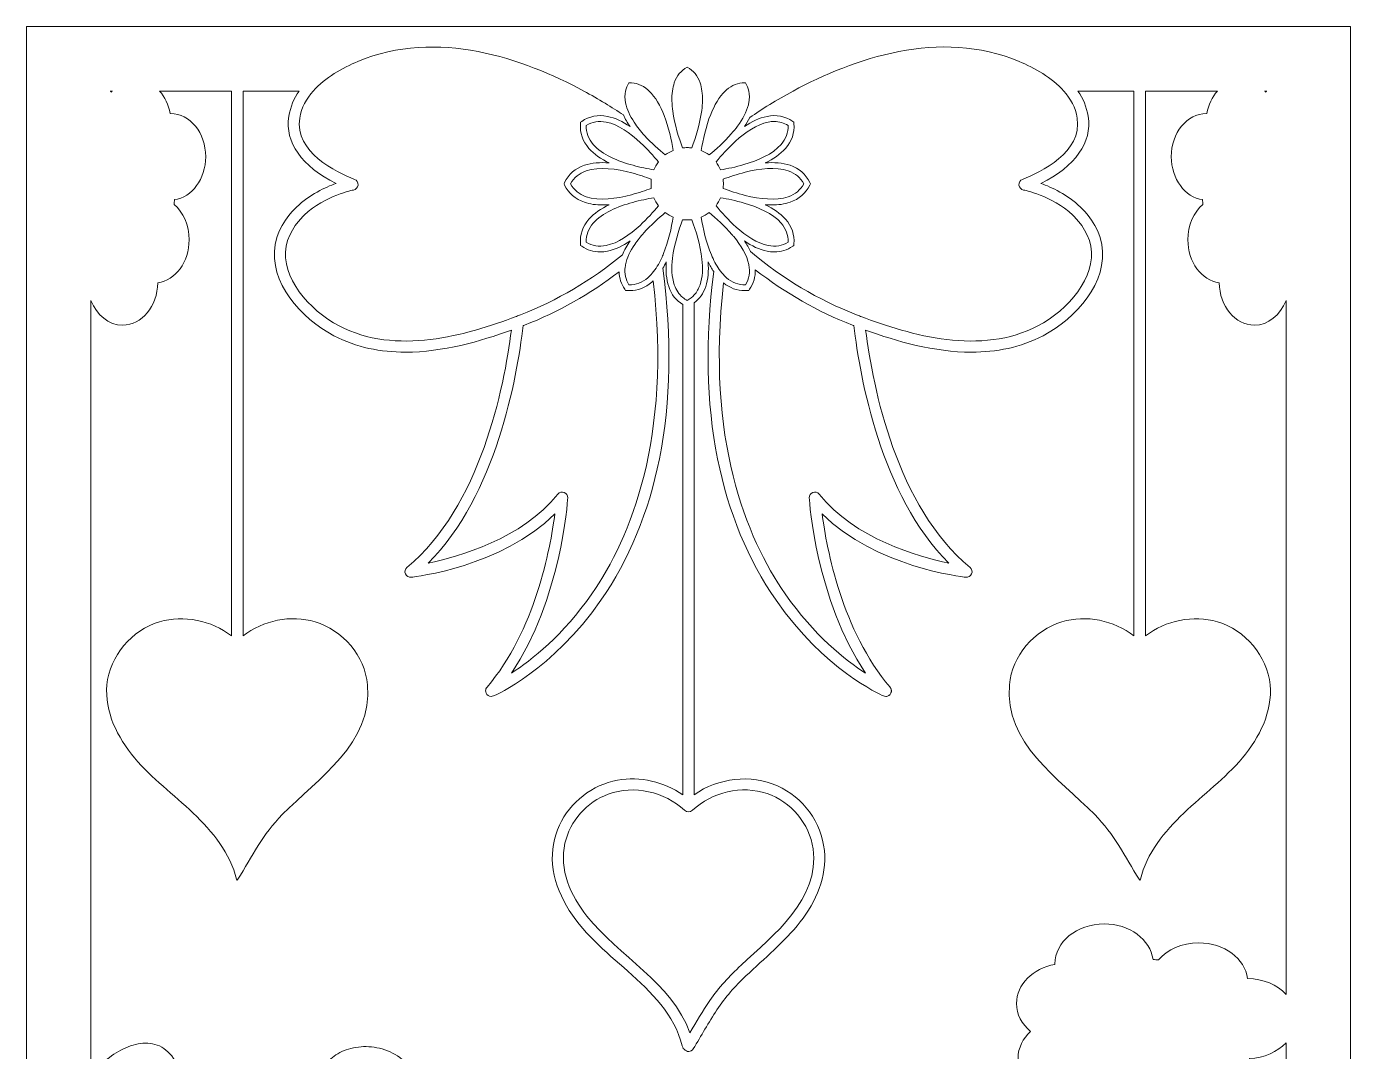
# Model space of a CAD drawing. Header units: millimetres. Extents: x -116 to 326, y -461 to 164.
# Drawn here: x -115.9 to 325.8, y -177.9 to 164.1 of the extents above; entities that cross this region are included whole.
import ezdxf

# ---------------------------------------------------------------- set-up
doc = ezdxf.new("R2010")
doc.units = ezdxf.units.MM
doc.header["$MEASUREMENT"] = 0
doc.layers.add('Layer 1', color=7, linetype='Continuous')

# ---------------------------------------------------------------- blocks, each defined once
blk = doc.blocks.new('block 2')
at = {"layer": 'Layer 1', "lineweight": 0}
blk.add_lwpolyline([(-115.94, 164.06), (-115.94, -460.74), (325.84, -460.74), (325.84, 164.06), (-115.94, 164.06)], dxfattribs=at)
for points, knots in [([(-24.75, 133.52), (-24.2, 136.97), (-22.56, 139.97), (-20.29, 142.53), (-16.32, 147.04), (-10.47, 150.25), (-5.37, 152.4), (21.07, 163.5), (49.97, 153.36), (69.98, 142.53), (75.02, 139.81), (79.5, 137.04), (83.22, 134.56), (83.82, 133.23), (84.58, 131.92), (85.44, 130.65), (83.02, 132.3), (80.46, 133.56), (77.89, 134.07), (74.74, 134.68), (71.86, 134.12), (69.32, 132.39), (69.32, 132.39), (68.93, 132.12), (68.93, 132.12), (68.93, 132.12), (68.9, 131.66), (68.9, 131.66), (68.67, 128.59), (69.62, 125.81), (71.73, 123.4), (73.45, 121.42), (75.82, 119.83), (78.46, 118.56), (75.54, 118.78), (72.69, 118.59), (70.21, 117.74), (67.18, 116.7), (64.96, 114.77), (63.63, 112), (63.63, 112), (63.43, 111.58), (63.43, 111.58), (63.43, 111.58), (63.63, 111.16), (63.63, 111.16), (64.96, 108.39), (67.18, 106.46), (70.21, 105.42), (72.08, 104.78), (74.15, 104.51), (76.31, 104.51), (77.02, 104.51), (77.74, 104.54), (78.46, 104.6), (75.82, 103.33), (73.45, 101.74), (71.73, 99.76), (69.62, 97.35), (68.67, 94.56), (68.9, 91.5), (68.9, 91.5), (68.93, 91.03), (68.93, 91.03), (68.93, 91.03), (69.32, 90.77), (69.32, 90.77), (71.2, 89.49), (73.26, 88.85), (75.47, 88.85), (76.26, 88.85), (77.06, 88.93), (77.89, 89.09), (80.46, 89.6), (83.02, 90.85), (85.44, 92.5), (84.42, 90.99), (83.54, 89.43), (82.9, 87.85), (72.52, 79.34), (61.11, 72.64), (48.87, 67.87), (48.43, 67.7), (47.98, 67.53), (47.52, 67.36), (47.5, 67.35), (47.49, 67.34), (47.46, 67.33), (30.86, 60.98), (7.26, 54.22), (-11.6, 64.18), (-21.75, 69.54), (-31.08, 80.37), (-29.3, 90.73), (-28.38, 96.05), (-24.12, 100.31), (-23.27, 101.11), (-16.17, 107.82), (-6.92, 109.49), (-6.82, 109.5), (-6.01, 109.64), (-5.38, 110.32), (-5.29, 111.15), (-5.21, 111.98), (-5.69, 112.76), (-6.47, 113.06), (-12.56, 115.42), (-26.53, 122.13), (-24.75, 133.52)], [0, 0, 0, 0, 1, 1, 1, 2, 2, 2, 3, 3, 3, 4, 4, 4, 5, 5, 5, 6, 6, 6, 7, 7, 7, 8, 8, 8, 9, 9, 9, 10, 10, 10, 11, 11, 11, 12, 12, 12, 13, 13, 13, 14, 14, 14, 15, 15, 15, 16, 16, 16, 17, 17, 17, 18, 18, 18, 19, 19, 19, 20, 20, 20, 21, 21, 21, 22, 22, 22, 23, 23, 23, 24, 24, 24, 25, 25, 25, 26, 26, 26, 27, 27, 27, 28, 28, 28, 29, 29, 29, 30, 30, 30, 31, 31, 31, 32, 32, 32, 33, 33, 33, 34, 34, 34, 35, 35, 35, 36, 36, 36, 36]), ([(139.91, 142.53), (159.93, 153.36), (188.84, 163.51), (215.27, 152.4), (220.37, 150.25), (226.23, 147.04), (230.19, 142.53), (232.45, 139.97), (234.1, 136.97), (234.64, 133.52), (236.43, 122.13), (222.46, 115.42), (216.37, 113.06), (215.59, 112.76), (215.12, 111.98), (215.2, 111.15), (215.28, 110.32), (215.9, 109.64), (216.73, 109.5), (216.82, 109.49), (226.08, 107.82), (233.17, 101.11), (234.02, 100.31), (238.29, 96.05), (239.21, 90.73), (240.99, 80.37), (231.65, 69.54), (221.51, 64.18), (202.66, 54.23), (179.08, 60.97), (162.47, 67.32), (162.44, 67.33), (162.41, 67.35), (162.37, 67.36), (161.92, 67.53), (161.47, 67.7), (161.03, 67.87), (148.25, 72.85), (136.38, 79.93), (125.64, 88.98), (125.07, 90.18), (124.37, 91.36), (123.59, 92.5), (126.01, 90.85), (128.57, 89.6), (131.15, 89.09), (131.97, 88.93), (132.77, 88.85), (133.56, 88.85), (135.78, 88.85), (137.84, 89.49), (139.71, 90.77), (139.71, 90.77), (140.11, 91.03), (140.11, 91.03), (140.11, 91.03), (140.14, 91.5), (140.14, 91.5), (140.37, 94.56), (139.42, 97.35), (137.31, 99.76), (135.59, 101.74), (133.21, 103.33), (130.58, 104.6), (131.3, 104.54), (132.02, 104.51), (132.72, 104.51), (134.88, 104.51), (136.96, 104.78), (138.83, 105.42), (141.86, 106.46), (144.07, 108.39), (145.41, 111.16), (145.41, 111.16), (145.61, 111.58), (145.61, 111.58), (145.61, 111.58), (145.41, 112), (145.41, 112), (144.07, 114.77), (141.86, 116.7), (138.83, 117.74), (136.34, 118.59), (133.49, 118.78), (130.58, 118.56), (133.21, 119.83), (135.59, 121.42), (137.31, 123.4), (139.42, 125.81), (140.37, 128.59), (140.14, 131.66), (140.14, 131.66), (140.11, 132.12), (140.11, 132.12), (140.11, 132.12), (139.71, 132.39), (139.71, 132.39), (137.18, 134.12), (134.3, 134.68), (131.15, 134.07), (128.57, 133.56), (126.01, 132.3), (123.59, 130.65), (124.27, 131.65), (124.88, 132.66), (125.4, 133.7), (129.37, 136.39), (134.29, 139.49), (139.91, 142.53)], [0, 0, 0, 0, 1, 1, 1, 2, 2, 2, 3, 3, 3, 4, 4, 4, 5, 5, 5, 6, 6, 6, 7, 7, 7, 8, 8, 8, 9, 9, 9, 10, 10, 10, 11, 11, 11, 12, 12, 12, 13, 13, 13, 14, 14, 14, 15, 15, 15, 16, 16, 16, 17, 17, 17, 18, 18, 18, 19, 19, 19, 20, 20, 20, 21, 21, 21, 22, 22, 22, 23, 23, 23, 24, 24, 24, 25, 25, 25, 26, 26, 26, 27, 27, 27, 28, 28, 28, 29, 29, 29, 30, 30, 30, 31, 31, 31, 32, 32, 32, 33, 33, 33, 34, 34, 34, 35, 35, 35, 36, 36, 36, 36]), ([(99.58, 142.53), (99.71, 143.48), (99.91, 144.41), (100.21, 145.26), (101.03, 147.65), (102.44, 149.36), (104.52, 150.49), (106.6, 149.36), (108.01, 147.65), (108.83, 145.26), (109.11, 144.4), (109.32, 143.48), (109.45, 142.53), (109.73, 140.5), (109.66, 138.29), (109.37, 136.05), (108.79, 131.57), (107.34, 126.99), (106.04, 123.55), (105.54, 123.62), (105.03, 123.65), (104.52, 123.65), (104, 123.65), (103.5, 123.62), (103, 123.55), (101.72, 126.92), (100.31, 131.37), (99.7, 135.76), (99.39, 138.1), (99.29, 140.41), (99.58, 142.53)], [0, 0, 0, 0, 1, 1, 1, 2, 2, 2, 3, 3, 3, 4, 4, 4, 5, 5, 5, 6, 6, 6, 7, 7, 7, 8, 8, 8, 9, 9, 9, 10, 10, 10, 10]), ([(299.17, -253.6), (296.54, -256.28), (293.75, -257.62), (290.84, -257.62), (289, -257.62), (287.58, -257.02), (286.56, -255.81), (289.41, -256.04), (291.86, -255.3), (293.9, -253.6), (295.95, -251.91), (297.54, -249.78), (298.67, -247.21), (299.81, -244.64), (300.45, -241.88), (300.59, -238.93), (300.74, -235.98), (300.3, -233.35), (299.28, -231.06), (297.81, -227.67), (295.73, -225.16), (293.03, -223.52), (290.33, -221.88), (287.18, -221.05), (283.6, -221.05), (279.79, -221.05), (276.43, -221.96), (273.51, -223.76), (270.58, -225.56), (268.17, -228.08), (266.27, -231.3), (264.45, -234.4), (263.15, -238.11), (262.33, -242.4), (262.33, -242.4), (262.33, -242.38), (262.32, -242.37), (261.52, -245.76), (260.62, -248.25), (259.64, -249.83), (258.65, -251.42), (257.74, -252.21), (256.9, -252.21), (256.06, -252.21), (255.35, -251.47), (254.76, -250), (254.18, -248.52), (253.95, -246.37), (254.1, -243.52), (254.25, -239.58), (253.94, -236.09), (253.17, -233.02), (252.4, -229.96), (251.27, -227.43), (249.77, -225.4), (248.28, -223.37), (246.46, -221.99), (244.34, -221.21), (242.23, -220.46), (239.88, -220.4), (237.33, -221.05), (234.98, -221.71), (232.85, -223), (230.91, -224.91), (228.97, -226.82), (227.27, -229.04), (225.81, -231.55), (225.01, -228.05), (223.31, -225.21), (220.71, -223.02), (218.12, -220.84), (215.07, -220.18), (211.56, -221.05), (209, -221.82), (206.6, -223.4), (204.38, -225.81), (202.14, -228.21), (200.3, -231), (198.84, -234.17), (198.91, -231.77), (198.71, -229.77), (198.23, -228.18), (197.76, -226.6), (197.1, -225.29), (196.27, -224.25), (195.42, -223.21), (194.42, -222.45), (193.24, -221.96), (192.08, -221.46), (190.87, -221.16), (189.63, -221.05), (186.48, -220.84), (183.98, -221.66), (182.12, -223.52), (180.26, -225.37), (178.86, -227.72), (177.95, -230.57), (177.05, -233.35), (176.48, -236.35), (176.22, -239.55), (175.39, -236.44), (174.28, -233.69), (172.87, -231.29), (170.97, -228.07), (168.57, -225.57), (165.69, -223.77), (162.79, -221.96), (159.45, -221.05), (155.66, -221.05), (151.86, -221.05), (148.51, -221.96), (145.61, -223.77), (142.73, -225.57), (140.34, -228.07), (138.44, -231.29), (136.53, -234.54), (135.17, -238.4), (134.32, -242.94), (133.22, -247.46), (131.4, -251.05), (128.85, -253.59), (126.18, -256.28), (123.38, -257.62), (120.45, -257.62), (118.55, -257.62), (117.15, -256.93), (116.22, -255.57), (115.32, -254.2), (114.76, -252.62), (114.55, -250.82), (114.32, -249.01), (114.38, -247.27), (114.7, -245.56), (115.04, -243.87), (115.53, -242.69), (116.17, -242.04), (117.27, -240.95), (118.42, -240.67), (119.63, -241.23), (120.85, -241.76), (121.47, -242.97), (121.55, -244.82), (121.62, -247.02), (122.21, -248.57), (123.3, -249.5), (124.4, -250.43), (125.78, -250.14), (127.47, -248.59), (128.41, -247.83), (129.15, -246.79), (129.66, -245.49), (130.18, -244.17), (130.51, -242.69), (130.64, -241.07), (130.8, -239.42), (130.72, -237.76), (130.44, -236.07), (130.13, -234.37), (129.66, -232.7), (129, -231.06), (127.54, -227.68), (125.46, -225.16), (122.76, -223.51), (120.05, -221.87), (116.91, -221.05), (113.33, -221.05), (109.53, -221.05), (106.16, -221.96), (103.24, -223.77), (100.31, -225.57), (97.91, -228.07), (96, -231.29), (94.18, -234.4), (92.9, -238.08), (92.07, -242.37), (91.25, -245.76), (90.29, -248.22), (89.15, -249.75), (88.02, -251.28), (86.98, -251.88), (86.03, -251.56), (85.08, -251.23), (84.36, -250.03), (83.89, -247.95), (83.41, -245.86), (83.44, -242.92), (83.95, -239.1), (84.46, -235.16), (85.16, -231.06), (86.03, -226.8), (86.89, -222.54), (87.71, -218.32), (88.43, -214.18), (89.17, -210.01), (89.7, -206.05), (90.02, -202.27), (90.36, -198.52), (90.21, -195.21), (89.58, -192.36), (88.96, -189.51), (87.73, -187.24), (85.86, -185.55), (84, -183.85), (81.28, -183), (77.68, -183), (69.87, -183), (64.27, -187.77), (60.92, -197.27), (57.55, -206.79), (56.38, -221.45), (57.4, -241.23), (57.44, -241.65), (57.45, -242.04), (57.49, -242.48), (56.39, -247.23), (54.54, -250.93), (51.93, -253.59), (49.3, -256.28), (46.51, -257.62), (43.58, -257.62), (41.77, -257.62), (40.33, -257.02), (39.31, -255.82), (42.17, -256.03), (44.61, -255.31), (46.67, -253.59), (48.71, -251.91), (50.3, -249.77), (51.44, -247.2), (52.56, -244.64), (53.2, -241.88), (53.35, -238.94), (53.5, -235.97), (53.07, -233.36), (52.02, -231.06), (50.57, -227.68), (48.49, -225.16), (45.78, -223.51), (43.07, -221.87), (39.93, -221.05), (36.35, -221.05), (32.55, -221.05), (29.19, -221.96), (26.27, -223.77), (23.34, -225.57), (20.93, -228.07), (19.03, -231.29), (18.93, -231.46), (18.85, -231.64), (18.78, -231.81), (19.04, -229.02), (19.25, -226.22), (19.37, -223.42), (19.57, -218.13), (19.52, -213.21), (19.2, -208.59), (18.87, -203.98), (18.33, -199.82), (17.55, -196.11), (16.79, -192.4), (15.84, -189.47), (14.75, -187.31), (13.29, -184.46), (11.51, -182.19), (9.43, -180.54), (7.35, -178.88), (5.12, -177.72), (2.75, -177.05), (0.37, -176.37), (-1.98, -176.12), (-4.32, -176.31), (-6.68, -176.49), (-8.79, -177.03), (-10.68, -177.93), (-12.58, -178.81), (-14.15, -179.99), (-15.34, -181.41), (-16.55, -182.84), (-17.15, -184.51), (-17.15, -186.39), (-17.15, -187.36), (-16.87, -188.12), (-16.32, -188.65), (-15.8, -189.18), (-15.11, -189.74), (-14.3, -190.27), (-13.5, -190.81), (-12.63, -191.43), (-11.72, -192.15), (-10.82, -192.86), (-10.02, -193.93), (-9.36, -195.37), (-8.86, -196.43), (-8.37, -198.89), (-7.94, -202.69), (-7.51, -206.48), (-7.18, -210.96), (-6.96, -216.1), (-6.73, -221.27), (-6.68, -226.71), (-6.79, -232.47), (-6.9, -238.24), (-7.28, -243.57), (-7.94, -248.45), (-8.6, -253.32), (-9.55, -257.39), (-10.79, -260.66), (-12.05, -263.93), (-13.67, -265.64), (-15.74, -265.83), (-16.68, -265.92), (-17.57, -265.66), (-18.42, -265.08), (-19.25, -264.5), (-20.09, -263.24), (-20.94, -261.26), (-21.77, -259.29), (-22.6, -256.56), (-23.4, -253.02), (-24.21, -249.48), (-25.01, -244.79), (-25.82, -238.98), (-26.69, -233.17), (-27.07, -227.82), (-26.97, -222.95), (-26.86, -218.07), (-26.59, -213.69), (-26.2, -209.8), (-25.8, -205.9), (-25.42, -202.43), (-25.04, -199.4), (-24.69, -196.37), (-24.66, -193.73), (-24.99, -191.48), (-25.33, -189.23), (-26.16, -187.38), (-27.52, -185.9), (-28.87, -184.43), (-31.08, -183.28), (-34.15, -182.49), (-37.8, -181.49), (-40.94, -182.53), (-43.53, -185.57), (-46.13, -188.6), (-48.02, -193.01), (-49.23, -198.73), (-50.44, -204.45), (-50.91, -211.14), (-50.65, -218.79), (-50.4, -226.45), (-49.24, -234.33), (-47.2, -242.48), (-47.2, -242.66), (-47.18, -242.8), (-47.14, -242.87), (-47.11, -242.97), (-47.09, -243.06), (-47.09, -243.15), (-47.68, -246.74), (-48.35, -249.8), (-49.11, -252.35), (-49.89, -254.89), (-50.71, -257), (-51.59, -258.65), (-52.47, -260.31), (-53.33, -261.57), (-54.22, -262.42), (-55.09, -263.26), (-55.89, -263.74), (-56.63, -263.81), (-58.39, -264.09), (-59.69, -263.32), (-60.58, -261.54), (-61.45, -259.75), (-62.04, -257.25), (-62.32, -254.08), (-62.63, -250.91), (-62.72, -247.16), (-62.6, -242.8), (-62.49, -238.47), (-62.32, -233.91), (-62.11, -229.12), (-61.88, -224.35), (-61.74, -219.48), (-61.62, -214.57), (-61.51, -209.64), (-61.6, -204.93), (-61.88, -200.46), (-62.19, -196), (-62.76, -191.91), (-63.59, -188.26), (-64.44, -184.57), (-65.73, -181.64), (-67.49, -179.39), (-69.1, -177.35), (-70.95, -176.05), (-73.07, -175.5), (-75.19, -174.96), (-77.35, -174.96), (-79.54, -175.5), (-81.74, -176.05), (-83.9, -176.98), (-86.01, -178.32), (-88.13, -179.66), (-89.97, -181.17), (-91.5, -182.82), (-92.7, -184.11), (-93.67, -185.42), (-94.42, -186.74), (-94.42, -186.74), (-94.42, 72.65), (-94.42, 72.65), (-92.54, 67.78), (-88.51, 64.42), (-83.84, 64.42), (-77.43, 64.42), (-72.23, 70.74), (-72.13, 78.59), (-66.25, 79.37), (-61.68, 85.48), (-61.68, 92.91), (-61.68, 97.8), (-63.66, 102.11), (-66.68, 104.72), (-66.63, 105.23), (-66.59, 105.76), (-66.59, 106.29), (-60.71, 107.07), (-56.14, 113.18), (-56.14, 120.61), (-56.14, 128.57), (-61.38, 135.02), (-67.85, 135.02), (-67.89, 135.02), (-67.94, 135.02), (-67.98, 135.02), (-68.52, 137.97), (-69.8, 140.57), (-71.56, 142.53), (-71.56, 142.53), (-47.54, 142.53), (-47.54, 142.53), (-47.54, 142.53), (-47.54, -39.26), (-47.54, -39.26), (-54.27, -34.09), (-63.45, -32.11), (-71.58, -34.56), (-80.84, -37.34), (-88.19, -45.92), (-89.1, -55.55), (-89.95, -64.45), (-85.64, -73.14), (-79.86, -79.97), (-74.08, -86.79), (-66.84, -92.19), (-60.35, -98.34), (-53.85, -104.5), (-47.91, -111.76), (-45.84, -120.45), (-45.6, -120.79), (-45.6, -120.79), (-45.6, -120.79), (-45.6, -120.79), (-45.4, -120.45), (-45.4, -120.45), (-40.68, -112.77), (-37.04, -105.34), (-30.6, -98.87), (-18.62, -86.81), (-0.28, -74.91), (-2.13, -55.55), (-3.05, -45.92), (-10.39, -37.34), (-19.65, -34.56), (-27.78, -32.11), (-36.94, -34.09), (-43.67, -39.24), (-43.67, -39.24), (-43.67, 142.53), (-43.67, 142.53), (-43.67, 142.53), (-24.98, 142.53), (-24.98, 142.53), (-26.68, 140.05), (-27.91, 137.24), (-28.41, 134.1), (-29.78, 125.35), (-24.08, 117.37), (-12.63, 111.71), (-16.33, 110.39), (-21.4, 107.99), (-25.82, 103.8), (-27.22, 102.48), (-31.87, 97.67), (-32.96, 91.36), (-35.14, 78.7), (-24.32, 66.69), (-13.34, 60.9), (-5.82, 56.93), (2.32, 55.41), (10.47, 55.41), (22.97, 55.41), (35.51, 58.99), (45.85, 62.77), (43.43, 43.64), (35.55, 3.76), (11.02, -16.4), (10.39, -16.92), (10.18, -17.8), (10.49, -18.56), (10.81, -19.31), (11.59, -19.77), (12.41, -19.68), (13.7, -19.54), (42.37, -16.27), (60.38, 1.44), (58.85, -10.18), (53.69, -37.57), (37.74, -56.33), (37.74, -56.33), (37.73, -56.34), (37.73, -56.34), (37.43, -56.68), (37.26, -57.13), (37.26, -57.59), (37.26, -57.82), (37.31, -58.07), (37.41, -58.31), (37.71, -59.01), (38.4, -59.43), (39.12, -59.43), (39.36, -59.43), (39.61, -59.38), (39.84, -59.29), (40.64, -58.94), (59.54, -50.69), (75.73, -27.35), (85.09, -13.83), (91.66, 2.04), (95.24, 19.81), (99.07, 38.89), (99.47, 60.23), (96.39, 83.39), (96.8, 84.07), (97.18, 84.78), (97.54, 85.52), (97.32, 82.6), (97.51, 79.75), (98.36, 77.27), (99.26, 74.64), (100.83, 72.63), (103.02, 71.28), (103.02, 71.28), (103.02, -92.24), (103.02, -92.24), (96.73, -87.9), (88.85, -86.02), (81.25, -87.38), (72.89, -88.85), (65.45, -94.76), (61.89, -102.43), (60.01, -106.51), (59.18, -110.96), (59.61, -115.44), (60.07, -120.33), (61.77, -124.99), (64.2, -129.24), (69.25, -138.05), (77.23, -144.49), (84.74, -151.13), (92.44, -157.94), (100.28, -165.69), (102.87, -175.99), (102.89, -176.15), (102.95, -176.31), (103.02, -176.46), (103.13, -176.76), (103.3, -177), (103.5, -177.16), (104.34, -178.13), (105.83, -178.16), (106.55, -176.99), (109.21, -172.66), (111.65, -168.19), (114.45, -163.95), (117.22, -159.76), (120.47, -156.11), (124.11, -152.68), (130.29, -146.85), (136.94, -141.4), (142.19, -134.68), (147.54, -127.82), (151.14, -119.67), (150.28, -110.81), (149.38, -101.51), (143.14, -93.03), (134.61, -89.25), (125.64, -85.27), (114.88, -86.62), (106.88, -92.21), (106.88, -92.21), (106.88, 71.87), (106.88, 71.87), (108.63, 73.19), (109.9, 75), (110.68, 77.27), (111.53, 79.75), (111.72, 82.6), (111.5, 85.52), (112.05, 84.38), (112.66, 83.28), (113.35, 82.27), (110.45, 59.55), (110.89, 38.58), (114.67, 19.81), (118.24, 2.04), (124.8, -13.83), (134.18, -27.35), (150.19, -50.45), (168.84, -58.76), (170.02, -59.26), (170.26, -59.38), (170.53, -59.44), (170.79, -59.44), (170.97, -59.44), (171.14, -59.4), (171.31, -59.36), (171.31, -59.36), (171.31, -59.35), (171.32, -59.35), (171.49, -59.31), (171.65, -59.23), (171.8, -59.14), (171.8, -59.14), (171.8, -59.14), (171.8, -59.13), (171.87, -59.08), (171.95, -59.03), (172.02, -58.97), (172.08, -58.92), (172.13, -58.85), (172.18, -58.8), (172.19, -58.79), (172.2, -58.78), (172.21, -58.77), (172.32, -58.63), (172.42, -58.48), (172.49, -58.32), (172.49, -58.31), (172.49, -58.31), (172.49, -58.31), (172.5, -58.29), (172.5, -58.28), (172.51, -58.26), (172.55, -58.16), (172.58, -58.08), (172.6, -57.98), (172.61, -57.94), (172.61, -57.9), (172.61, -57.87), (172.63, -57.79), (172.64, -57.71), (172.64, -57.64), (172.64, -57.59), (172.64, -57.54), (172.64, -57.49), (172.63, -57.42), (172.63, -57.36), (172.61, -57.29), (172.61, -57.24), (172.6, -57.18), (172.58, -57.13), (172.57, -57.07), (172.55, -57.01), (172.52, -56.95), (172.51, -56.9), (172.49, -56.84), (172.46, -56.78), (172.44, -56.73), (172.41, -56.68), (172.38, -56.63), (172.35, -56.57), (172.3, -56.52), (172.26, -56.46), (172.24, -56.44), (172.23, -56.41), (172.2, -56.38), (156.22, -37.58), (151.05, -10.19), (149.52, 1.44), (167.53, -16.26), (196.2, -19.54), (197.5, -19.68), (198.31, -19.77), (199.09, -19.31), (199.41, -18.56), (199.72, -17.8), (199.51, -16.92), (198.88, -16.4), (174.35, 3.76), (166.48, 43.64), (164.06, 62.77), (174.39, 58.99), (186.92, 55.41), (199.43, 55.41), (207.58, 55.41), (215.72, 56.93), (223.24, 60.9), (234.22, 66.69), (245.04, 78.7), (242.87, 91.36), (241.77, 97.67), (237.12, 102.48), (235.73, 103.8), (231.3, 107.99), (226.23, 110.39), (222.54, 111.71), (233.98, 117.37), (239.68, 125.35), (238.31, 134.1), (237.81, 137.24), (236.59, 140.05), (234.89, 142.53), (234.89, 142.53), (253.58, 142.53), (253.58, 142.53), (253.58, 142.53), (253.58, -39.24), (253.58, -39.24), (246.84, -34.09), (237.68, -32.11), (229.56, -34.56), (220.29, -37.34), (212.95, -45.92), (212.03, -55.55), (210.18, -74.91), (228.52, -86.81), (240.51, -98.87), (246.94, -105.34), (250.59, -112.77), (255.3, -120.45), (255.3, -120.45), (255.51, -120.79), (255.51, -120.79), (255.51, -120.79), (255.51, -120.79), (255.74, -120.45), (257.81, -111.76), (263.75, -104.5), (270.25, -98.34), (276.74, -92.19), (283.98, -86.79), (289.76, -79.97), (295.54, -73.14), (299.85, -64.45), (299.01, -55.55), (298.09, -45.92), (290.75, -37.34), (281.48, -34.56), (273.35, -32.11), (264.17, -34.09), (257.44, -39.26), (257.44, -39.26), (257.44, 142.53), (257.44, 142.53), (257.44, 142.53), (281.47, 142.53), (281.47, 142.53), (279.7, 140.57), (278.42, 137.97), (277.88, 135.02), (277.84, 135.02), (277.8, 135.02), (277.75, 135.02), (271.28, 135.02), (266.04, 128.57), (266.04, 120.61), (266.04, 113.18), (270.62, 107.07), (276.49, 106.29), (276.5, 105.76), (276.53, 105.23), (276.58, 104.72), (273.56, 102.11), (271.58, 97.8), (271.58, 92.91), (271.58, 85.48), (276.16, 79.37), (282.03, 78.59), (282.13, 70.74), (287.34, 64.42), (293.74, 64.42), (298.41, 64.42), (302.44, 67.78), (304.32, 72.65), (304.32, 72.65), (304.32, -158.82), (304.32, -158.82), (301.37, -155.67), (296.74, -153.62), (291.52, -153.55), (290.64, -146.86), (283.67, -141.64), (275.2, -141.64), (269.63, -141.64), (264.71, -143.89), (261.74, -147.34), (261.15, -147.28), (260.55, -147.24), (259.94, -147.24), (259.06, -140.54), (252.09, -135.32), (243.62, -135.32), (234.55, -135.32), (227.2, -141.3), (227.2, -148.68), (227.2, -148.73), (227.2, -148.77), (227.2, -148.82), (219.87, -150.16), (214.39, -155.48), (214.39, -161.85), (214.39, -165.49), (216.18, -168.79), (219.08, -171.2), (216.5, -173.56), (214.93, -176.67), (214.93, -180.07), (214.93, -186.81), (221.06, -192.38), (229.02, -193.29), (230.9, -198.98), (237.29, -203.17), (244.88, -203.17), (252.97, -203.17), (259.7, -198.41), (261.05, -192.15), (264, -192.03), (266.75, -191.27), (269.08, -190.05), (271.16, -190.83), (273.48, -191.26), (275.92, -191.26), (284.01, -191.26), (290.73, -186.5), (292.09, -180.24), (297.08, -180.04), (301.48, -178.01), (304.32, -174.97), (304.32, -174.97), (304.32, -244.1), (304.32, -244.1), (303.19, -248.09), (301.47, -251.26), (299.17, -253.6)], [0, 0, 0, 0, 1, 1, 1, 2, 2, 2, 3, 3, 3, 4, 4, 4, 5, 5, 5, 6, 6, 6, 7, 7, 7, 8, 8, 8, 9, 9, 9, 10, 10, 10, 11, 11, 11, 12, 12, 12, 13, 13, 13, 14, 14, 14, 15, 15, 15, 16, 16, 16, 17, 17, 17, 18, 18, 18, 19, 19, 19, 20, 20, 20, 21, 21, 21, 22, 22, 22, 23, 23, 23, 24, 24, 24, 25, 25, 25, 26, 26, 26, 27, 27, 27, 28, 28, 28, 29, 29, 29, 30, 30, 30, 31, 31, 31, 32, 32, 32, 33, 33, 33, 34, 34, 34, 35, 35, 35, 36, 36, 36, 37, 37, 37, 38, 38, 38, 39, 39, 39, 40, 40, 40, 41, 41, 41, 42, 42, 42, 43, 43, 43, 44, 44, 44, 45, 45, 45, 46, 46, 46, 47, 47, 47, 48, 48, 48, 49, 49, 49, 50, 50, 50, 51, 51, 51, 52, 52, 52, 53, 53, 53, 54, 54, 54, 55, 55, 55, 56, 56, 56, 57, 57, 57, 58, 58, 58, 59, 59, 59, 60, 60, 60, 61, 61, 61, 62, 62, 62, 63, 63, 63, 64, 64, 64, 65, 65, 65, 66, 66, 66, 67, 67, 67, 68, 68, 68, 69, 69, 69, 70, 70, 70, 71, 71, 71, 72, 72, 72, 73, 73, 73, 74, 74, 74, 75, 75, 75, 76, 76, 76, 77, 77, 77, 78, 78, 78, 79, 79, 79, 80, 80, 80, 81, 81, 81, 82, 82, 82, 83, 83, 83, 84, 84, 84, 85, 85, 85, 86, 86, 86, 87, 87, 87, 88, 88, 88, 89, 89, 89, 90, 90, 90, 91, 91, 91, 92, 92, 92, 93, 93, 93, 94, 94, 94, 95, 95, 95, 96, 96, 96, 97, 97, 97, 98, 98, 98, 99, 99, 99, 100, 100, 100, 101, 101, 101, 102, 102, 102, 103, 103, 103, 104, 104, 104, 105, 105, 105, 106, 106, 106, 107, 107, 107, 108, 108, 108, 109, 109, 109, 110, 110, 110, 111, 111, 111, 112, 112, 112, 113, 113, 113, 114, 114, 114, 115, 115, 115, 116, 116, 116, 117, 117, 117, 118, 118, 118, 119, 119, 119, 120, 120, 120, 121, 121, 121, 122, 122, 122, 123, 123, 123, 124, 124, 124, 125, 125, 125, 126, 126, 126, 127, 127, 127, 128, 128, 128, 129, 129, 129, 130, 130, 130, 131, 131, 131, 132, 132, 132, 133, 133, 133, 134, 134, 134, 135, 135, 135, 136, 136, 136, 137, 137, 137, 138, 138, 138, 139, 139, 139, 140, 140, 140, 141, 141, 141, 142, 142, 142, 143, 143, 143, 144, 144, 144, 145, 145, 145, 146, 146, 146, 147, 147, 147, 148, 148, 148, 149, 149, 149, 150, 150, 150, 151, 151, 151, 152, 152, 152, 153, 153, 153, 154, 154, 154, 155, 155, 155, 156, 156, 156, 157, 157, 157, 158, 158, 158, 159, 159, 159, 160, 160, 160, 161, 161, 161, 162, 162, 162, 163, 163, 163, 164, 164, 164, 165, 165, 165, 166, 166, 166, 167, 167, 167, 168, 168, 168, 169, 169, 169, 170, 170, 170, 171, 171, 171, 172, 172, 172, 173, 173, 173, 174, 174, 174, 175, 175, 175, 176, 176, 176, 177, 177, 177, 178, 178, 178, 179, 179, 179, 180, 180, 180, 181, 181, 181, 182, 182, 182, 183, 183, 183, 184, 184, 184, 185, 185, 185, 186, 186, 186, 187, 187, 187, 188, 188, 188, 189, 189, 189, 190, 190, 190, 191, 191, 191, 192, 192, 192, 193, 193, 193, 194, 194, 194, 195, 195, 195, 196, 196, 196, 197, 197, 197, 198, 198, 198, 199, 199, 199, 200, 200, 200, 201, 201, 201, 202, 202, 202, 203, 203, 203, 204, 204, 204, 205, 205, 205, 206, 206, 206, 207, 207, 207, 208, 208, 208, 209, 209, 209, 210, 210, 210, 211, 211, 211, 212, 212, 212, 213, 213, 213, 214, 214, 214, 215, 215, 215, 216, 216, 216, 217, 217, 217, 218, 218, 218, 219, 219, 219, 220, 220, 220, 221, 221, 221, 222, 222, 222, 223, 223, 223, 224, 224, 224, 225, 225, 225, 226, 226, 226, 227, 227, 227, 228, 228, 228, 229, 229, 229, 230, 230, 230, 231, 231, 231, 232, 232, 232, 233, 233, 233, 234, 234, 234, 235, 235, 235, 236, 236, 236, 237, 237, 237, 238, 238, 238, 239, 239, 239, 240, 240, 240, 241, 241, 241, 242, 242, 242, 243, 243, 243, 244, 244, 244, 245, 245, 245, 246, 246, 246, 247, 247, 247, 248, 248, 248, 249, 249, 249, 250, 250, 250, 251, 251, 251, 252, 252, 252, 253, 253, 253, 254, 254, 254, 255, 255, 255, 256, 256, 256, 257, 257, 257, 258, 258, 258, 259, 259, 259, 260, 260, 260, 261, 261, 261, 262, 262, 262, 263, 263, 263, 264, 264, 264, 265, 265, 265, 266, 266, 266, 267, 267, 267, 268, 268, 268, 269, 269, 269, 270, 270, 270, 271, 271, 271, 272, 272, 272, 273, 273, 273, 274, 274, 274, 275, 275, 275, 276, 276, 276, 277, 277, 277, 278, 278, 278, 279, 279, 279, 280, 280, 280, 281, 281, 281, 282, 282, 282, 283, 283, 283, 284, 284, 284, 285, 285, 285, 285]), ([(-87.24, 142.53), (-87.36, 142.4), (-87.49, 142.28), (-87.61, 142.13), (-87.73, 142.28), (-87.87, 142.4), (-88.01, 142.53), (-88.01, 142.53), (-87.24, 142.53), (-87.24, 142.53)], [0, 0, 0, 0, 1, 1, 1, 2, 2, 2, 3, 3, 3, 3]), ([(83.94, 142.53), (84.15, 143.49), (84.53, 144.4), (85.06, 145.27), (87.42, 145.35), (89.51, 144.56), (91.41, 142.9), (91.55, 142.78), (91.68, 142.66), (91.81, 142.53), (93.95, 140.5), (95.59, 137.53), (96.83, 134.33), (98.36, 130.39), (99.29, 126.09), (99.85, 122.71), (98.9, 122.32), (98.02, 121.8), (97.21, 121.19), (95.1, 122.92), (92.59, 125.15), (90.32, 127.66), (89.05, 129.06), (87.85, 130.55), (86.84, 132.09), (85.43, 134.2), (84.38, 136.4), (83.95, 138.59), (83.67, 139.99), (83.67, 141.3), (83.94, 142.53)], [0, 0, 0, 0, 1, 1, 1, 2, 2, 2, 3, 3, 3, 4, 4, 4, 5, 5, 5, 6, 6, 6, 7, 7, 7, 8, 8, 8, 9, 9, 9, 10, 10, 10, 10]), ([(117.23, 142.53), (117.36, 142.66), (117.49, 142.78), (117.63, 142.9), (119.45, 144.49), (121.45, 145.28), (123.7, 145.28), (123.79, 145.28), (123.88, 145.28), (123.97, 145.27), (124.51, 144.4), (124.89, 143.48), (125.09, 142.53), (125.37, 141.3), (125.37, 139.99), (125.09, 138.59), (125.05, 138.36), (125, 138.13), (124.94, 137.91), (124.34, 135.52), (123.01, 133.12), (121.34, 130.85), (120.68, 129.96), (119.96, 129.07), (119.22, 128.22), (116.81, 125.49), (114.09, 123.05), (111.82, 121.19), (111.02, 121.8), (110.13, 122.32), (109.19, 122.71), (109.76, 126.21), (110.74, 130.69), (112.37, 134.74), (113.59, 137.79), (115.17, 140.59), (117.23, 142.53)], [0, 0, 0, 0, 1, 1, 1, 2, 2, 2, 3, 3, 3, 4, 4, 4, 5, 5, 5, 6, 6, 6, 7, 7, 7, 8, 8, 8, 9, 9, 9, 10, 10, 10, 11, 11, 11, 12, 12, 12, 12]), ([(297.91, 142.53), (297.78, 142.4), (297.64, 142.28), (297.51, 142.13), (297.39, 142.28), (297.27, 142.4), (297.14, 142.53), (297.14, 142.53), (297.91, 142.53), (297.91, 142.53)], [0, 0, 0, 0, 1, 1, 1, 2, 2, 2, 3, 3, 3, 3]), ([(73.19, 124.69), (71.53, 126.59), (70.75, 128.67), (70.82, 131.03), (72.83, 132.27), (75.02, 132.63), (77.51, 132.15), (81.48, 131.37), (85.51, 128.51), (88.98, 125.27), (91.27, 123.14), (93.31, 120.84), (94.91, 118.88), (94.29, 118.08), (93.78, 117.2), (93.38, 116.25), (91.32, 116.59), (88.91, 117.06), (86.45, 117.74), (81.42, 119.11), (76.16, 121.29), (73.19, 124.69)], [0, 0, 0, 0, 1, 1, 1, 2, 2, 2, 3, 3, 3, 4, 4, 4, 5, 5, 5, 6, 6, 6, 7, 7, 7, 7]), ([(123.41, 117.97), (120.67, 117.18), (117.95, 116.63), (115.65, 116.25), (115.26, 117.2), (114.74, 118.08), (114.13, 118.88), (115.87, 121.01), (118.12, 123.52), (120.64, 125.81), (123.97, 128.82), (127.78, 131.42), (131.53, 132.15), (132.23, 132.29), (132.92, 132.36), (133.58, 132.36), (135.25, 132.36), (136.77, 131.92), (138.21, 131.03), (138.28, 128.67), (137.5, 126.59), (135.84, 124.69), (133.03, 121.47), (128.19, 119.35), (123.41, 117.97)], [0, 0, 0, 0, 1, 1, 1, 2, 2, 2, 3, 3, 3, 4, 4, 4, 5, 5, 5, 6, 6, 6, 7, 7, 7, 8, 8, 8, 8]), ([(92.54, 113.1), (92.48, 112.6), (92.45, 112.09), (92.45, 111.58), (92.45, 111.06), (92.48, 110.56), (92.54, 110.06), (90.64, 109.34), (88.38, 108.57), (85.98, 107.93), (80.89, 106.57), (75.16, 105.78), (70.84, 107.27), (68.45, 108.08), (66.73, 109.5), (65.61, 111.58), (66.73, 113.66), (68.45, 115.07), (70.84, 115.89), (75.18, 117.38), (80.94, 116.58), (86.04, 115.21), (88.42, 114.58), (90.65, 113.81), (92.54, 113.1)], [0, 0, 0, 0, 1, 1, 1, 2, 2, 2, 3, 3, 3, 4, 4, 4, 5, 5, 5, 6, 6, 6, 7, 7, 7, 8, 8, 8, 8]), ([(116.49, 113.1), (118.6, 113.9), (121.15, 114.76), (123.83, 115.42), (128.72, 116.66), (134.1, 117.29), (138.2, 115.89), (140.59, 115.07), (142.3, 113.66), (143.43, 111.58), (142.3, 109.5), (140.59, 108.08), (138.2, 107.27), (134.11, 105.87), (128.77, 106.49), (123.91, 107.71), (121.19, 108.39), (118.62, 109.26), (116.49, 110.06), (116.56, 110.56), (116.6, 111.06), (116.6, 111.58), (116.6, 112.09), (116.56, 112.6), (116.49, 113.1)], [0, 0, 0, 0, 1, 1, 1, 2, 2, 2, 3, 3, 3, 4, 4, 4, 5, 5, 5, 6, 6, 6, 7, 7, 7, 8, 8, 8, 8]), ([(86.33, 105.38), (88.83, 106.07), (91.29, 106.56), (93.38, 106.91), (93.78, 105.96), (94.29, 105.08), (94.91, 104.27), (93.26, 102.25), (91.14, 99.88), (88.77, 97.68), (85.34, 94.53), (81.4, 91.77), (77.51, 91.01), (75.02, 90.52), (72.83, 90.89), (70.82, 92.12), (70.75, 94.48), (71.53, 96.57), (73.19, 98.47), (76.14, 101.85), (81.33, 104.01), (86.33, 105.38)], [0, 0, 0, 0, 1, 1, 1, 2, 2, 2, 3, 3, 3, 4, 4, 4, 5, 5, 5, 6, 6, 6, 7, 7, 7, 7]), ([(115.65, 106.91), (117.98, 106.53), (120.74, 105.96), (123.53, 105.15), (128.26, 103.77), (133.06, 101.66), (135.84, 98.47), (137.5, 96.57), (138.28, 94.48), (138.21, 92.12), (136.2, 90.88), (134.01, 90.52), (131.53, 91.01), (127.87, 91.73), (124.15, 94.21), (120.88, 97.14), (118.25, 99.47), (115.92, 102.08), (114.13, 104.27), (114.74, 105.08), (115.26, 105.96), (115.65, 106.91)], [0, 0, 0, 0, 1, 1, 1, 2, 2, 2, 3, 3, 3, 4, 4, 4, 5, 5, 5, 6, 6, 6, 7, 7, 7, 7]), ([(92.85, 81.73), (92.4, 81.2), (91.92, 80.7), (91.41, 80.25), (89.51, 78.59), (87.42, 77.83), (85.06, 77.88), (83.95, 79.68), (83.54, 81.64), (83.83, 83.82), (83.86, 84.06), (83.9, 84.31), (83.95, 84.57), (84.39, 86.86), (85.54, 89.17), (87.04, 91.37), (87.95, 92.7), (88.98, 94), (90.09, 95.23), (92.42, 97.84), (95.02, 100.17), (97.21, 101.97), (98.02, 101.35), (98.9, 100.84), (99.85, 100.44), (99.27, 96.92), (98.28, 92.38), (96.63, 88.31), (96.41, 87.76), (96.18, 87.23), (95.93, 86.7), (95.07, 84.85), (94.06, 83.14), (92.85, 81.73)], [0, 0, 0, 0, 1, 1, 1, 2, 2, 2, 3, 3, 3, 4, 4, 4, 5, 5, 5, 6, 6, 6, 7, 7, 7, 8, 8, 8, 9, 9, 9, 10, 10, 10, 11, 11, 11, 11]), ([(109.19, 100.44), (110.14, 100.84), (111.02, 101.35), (111.82, 101.97), (114.17, 100.05), (117, 97.5), (119.45, 94.65), (119.65, 94.42), (119.85, 94.19), (120.04, 93.96), (122.47, 91.03), (124.44, 87.8), (125.09, 84.61), (125.09, 84.6), (125.09, 84.58), (125.09, 84.57), (125.58, 82.09), (125.21, 79.89), (123.97, 77.88), (121.63, 77.82), (119.53, 78.59), (117.63, 80.25), (117.39, 80.45), (117.17, 80.67), (116.94, 80.9), (115.72, 82.13), (114.67, 83.67), (113.77, 85.37), (113.34, 86.18), (112.94, 87.02), (112.58, 87.89), (110.82, 92.07), (109.79, 96.8), (109.19, 100.44)], [0, 0, 0, 0, 1, 1, 1, 2, 2, 2, 3, 3, 3, 4, 4, 4, 5, 5, 5, 6, 6, 6, 7, 7, 7, 8, 8, 8, 9, 9, 9, 10, 10, 10, 11, 11, 11, 11]), ([(104.52, 72.67), (103.98, 72.97), (103.48, 73.3), (103.02, 73.68), (101.75, 74.73), (100.81, 76.13), (100.21, 77.9), (99.32, 80.5), (99.24, 83.61), (99.62, 86.78), (100.17, 91.36), (101.66, 96.08), (103, 99.6), (103.5, 99.54), (104, 99.51), (104.52, 99.51), (105.03, 99.51), (105.54, 99.54), (106.04, 99.6), (107.4, 96.01), (108.92, 91.16), (109.45, 86.49), (109.78, 83.42), (109.69, 80.42), (108.83, 77.9), (108.37, 76.56), (107.72, 75.43), (106.88, 74.49), (106.22, 73.77), (105.43, 73.17), (104.52, 72.67)], [0, 0, 0, 0, 1, 1, 1, 2, 2, 2, 3, 3, 3, 4, 4, 4, 5, 5, 5, 6, 6, 6, 7, 7, 7, 8, 8, 8, 9, 9, 9, 10, 10, 10, 10]), ([(63.49, 8.61), (62.74, 8.9), (61.88, 8.67), (61.38, 8.04), (49.29, -6.87), (28.43, -12.83), (18.13, -14.95), (40.75, 7.75), (47.72, 46.69), (49.77, 64.25), (49.91, 64.3), (50.08, 64.36), (50.23, 64.42), (61.48, 68.8), (72.04, 74.77), (81.79, 82.22), (81.84, 80.13), (82.49, 78.17), (83.7, 76.38), (83.7, 76.38), (83.97, 75.99), (83.97, 75.99), (83.97, 75.99), (84.44, 75.96), (84.44, 75.96), (84.74, 75.93), (85.03, 75.93), (85.33, 75.93), (88.04, 75.93), (90.52, 76.88), (92.7, 78.78), (92.85, 78.92), (93.01, 79.06), (93.16, 79.21), (99.28, 26.7), (85.77, -6.34), (72.68, -25.24), (63.12, -39.02), (52.67, -47.29), (45.85, -51.71), (62.44, -26.89), (64.58, 5.28), (64.67, 6.77), (64.72, 7.57), (64.24, 8.32), (63.49, 8.61)], [0, 0, 0, 0, 1, 1, 1, 2, 2, 2, 3, 3, 3, 4, 4, 4, 5, 5, 5, 6, 6, 6, 7, 7, 7, 8, 8, 8, 9, 9, 9, 10, 10, 10, 11, 11, 11, 12, 12, 12, 13, 13, 13, 14, 14, 14, 15, 15, 15, 15]), ([(164.06, -51.72), (157.24, -47.31), (146.79, -39.03), (137.23, -25.24), (124.19, -6.42), (110.74, 26.41), (116.66, 78.52), (118.76, 76.8), (121.13, 75.93), (123.71, 75.93), (124, 75.93), (124.3, 75.93), (124.6, 75.96), (124.6, 75.96), (125.06, 75.99), (125.06, 75.99), (125.06, 75.99), (125.33, 76.38), (125.33, 76.38), (126.67, 78.35), (127.32, 80.54), (127.25, 82.9), (137.23, 75.13), (148.09, 68.93), (159.68, 64.42), (159.83, 64.36), (159.99, 64.3), (160.14, 64.25), (162.19, 46.69), (169.15, 7.75), (191.78, -14.95), (181.47, -12.83), (160.61, -6.87), (148.52, 8.04), (148.02, 8.67), (147.16, 8.9), (146.41, 8.61), (145.66, 8.32), (145.18, 7.57), (145.24, 6.77), (145.32, 5.28), (147.46, -26.87), (164.06, -51.72)], [0, 0, 0, 0, 1, 1, 1, 2, 2, 2, 3, 3, 3, 4, 4, 4, 5, 5, 5, 6, 6, 6, 7, 7, 7, 8, 8, 8, 9, 9, 9, 10, 10, 10, 11, 11, 11, 12, 12, 12, 13, 13, 13, 14, 14, 14, 14]), ([(106.25, -97.43), (112.83, -91.38), (122.64, -88.96), (131.18, -91.85), (139.08, -94.53), (145.39, -101.93), (146.5, -110.23), (148.78, -127.16), (133.44, -138.93), (122.47, -149.13), (118.6, -152.74), (115.04, -156.53), (112.04, -160.91), (109.66, -164.37), (107.56, -168.02), (105.43, -171.65), (99.38, -154.89), (81.74, -146.18), (71.02, -132.71), (65.7, -126.03), (61.7, -117.06), (63.72, -108.39), (65.42, -101.04), (71.08, -94.63), (78.2, -92.03), (86.84, -88.87), (96.91, -91.26), (103.62, -97.43), (104.39, -98.13), (105.49, -98.14), (106.25, -97.43)], [0, 0, 0, 0, 1, 1, 1, 2, 2, 2, 3, 3, 3, 4, 4, 4, 5, 5, 5, 6, 6, 6, 7, 7, 7, 8, 8, 8, 9, 9, 9, 10, 10, 10, 10])]:
    blk.add_open_spline(points, degree=3, knots=knots, dxfattribs=at)

msp = doc.modelspace()

# ---------------------------------------------------------------- block references
at = {"layer": 'Layer 1'}
msp.add_blockref('block 2', (0, 0), dxfattribs=at)

doc.saveas('drawing.dxf')
